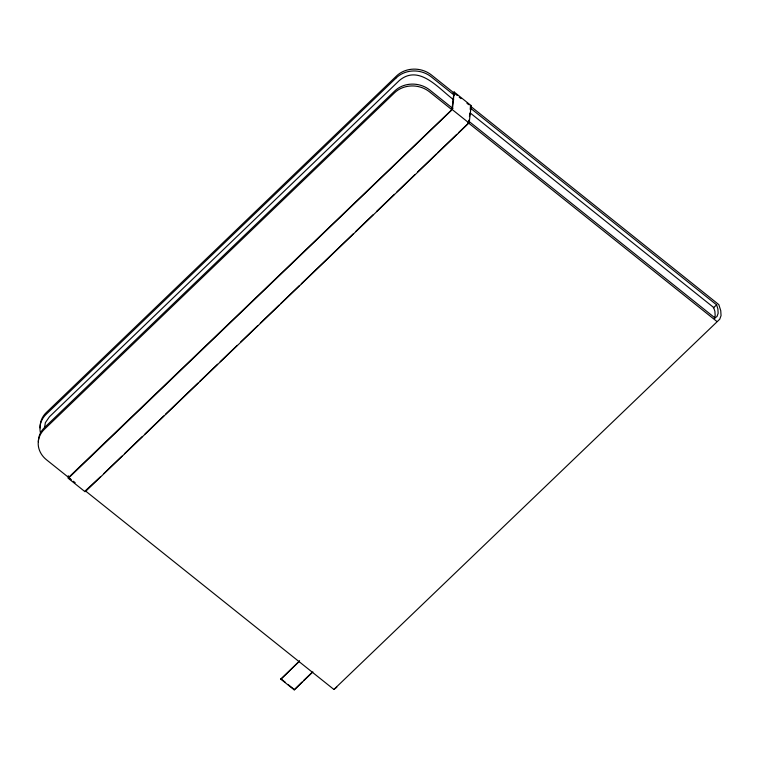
<?xml version="1.0" encoding="UTF-8"?>
<svg xmlns="http://www.w3.org/2000/svg" width="759" height="759" viewBox="0 0 759 759"><rect width="100%" height="100%" fill="white"/><g stroke="black" fill="none" stroke-linecap="round" stroke-linejoin="round"><path stroke-width="1.14" d="M68.272 475.732L68.291 478.331L85.027 491.709L85.881 491.12L467.933 123.983L469.29 121.867L471.197 105.672L454.167 92.01L453.313 92.598M312.917 671.924L294.236 689.874L280.849 679.172L299.577 660.842M294.236 689.874L301.921 682.142M469.034 120.007L467.876 123.698L458.474 132.721M469.442 116.573L469.84 113.138M470.248 109.694L470.514 107.408M44.534 427.782L45.369 422.668L49.477 416.729L399.225 80.625C419.139 63.576 438.911 88.974 453.768 99.827M714.399 317.869L715.168 315.735L714.902 311.389L713.688 307.518L470.419 113.129M68.547 477.458L451.14 110.321L452.032 108.926L453.92 92.883L453.161 93.082M68.291 478.331L451.197 110.605L452.554 108.49L454.167 92.01M471.206 106.753L718.83 304.625L720.756 310.716L721.05 315.602L719.75 319.207L333.903 689.457L85.359 490.845M396.388 77.741L46.119 414.348A24.734 21.527 6.7 0 0 40.512 433.047M100.558 476.68L85.283 490.826M103.974 473.398L121.914 456.159M124.476 453.692L142.417 436.453M144.978 433.996L163.773 415.932M165.481 414.291L197.938 383.096M199.645 381.454L217.586 364.216M220.148 361.749L237.235 345.336M240.65 342.053L257.737 325.63M260.299 323.173L279.084 305.109M280.802 303.467L299.587 285.412M301.295 283.771L353.409 233.696M355.971 231.229L373.048 214.816M376.473 211.533L394.405 194.295M396.976 191.828L414.907 174.589M417.469 172.122L436.264 154.068M437.971 152.426L456.766 134.362M280.849 679.172L299.53 661.222M303.619 680.51L312.11 672.351M713.365 307.831L716.61 304.862L470.172 107.939M714.418 318.201L716.989 316.522L718.156 313.287L717.881 308.904L716.61 304.862M333.903 689.457L336.806 687.218M470.049 105.966L470.903 105.378M455.485 94.097L457.25 95.511M466.937 103.252L468.701 104.657M453.654 92.721L431.473 75.008A24.734 21.527 6.7 0 0 396.596 75.9L46.337 412.507A24.734 21.527 6.7 0 0 40.199 427.943M459.195 97.152L461.045 98.632M454.423 95.349L431.264 76.849A24.734 21.527 6.7 0 0 396.388 77.741M452.876 108.499L429.717 89.989A24.734 21.527 6.7 0 0 394.841 90.881L44.572 427.488A24.734 21.527 6.7 0 0 38.396 441.852M468.626 121.079L715.073 318.002M452.117 109.486L468.853 122.863M451.671 109.543L429.499 91.83A24.734 21.527 6.7 0 0 394.623 92.721L44.364 429.328A24.734 21.527 6.7 0 0 46.555 459.831L70.578 479.033M468.303 122.835L716.857 321.446M73.348 481.244L75.198 482.724M69.619 478.35L71.374 479.754M280.896 678.783L285.356 682.35M288.031 684.495L294.283 689.485"/></g></svg>
